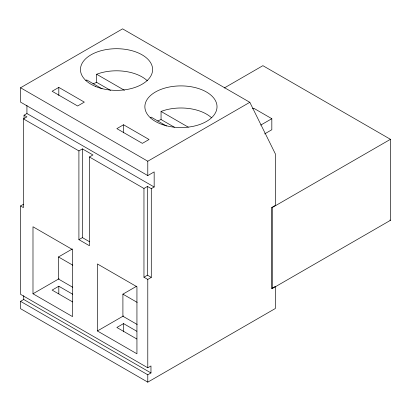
<?xml version="1.0" encoding="UTF-8"?>
<svg xmlns="http://www.w3.org/2000/svg" width="411" height="411" viewBox="0 0 411 411"><rect width="100%" height="100%" fill="white"/><g stroke="black" fill="none" stroke-linecap="round" stroke-linejoin="round"><path stroke-width="0.62" d="M271.825 288.44L275.334 286.416L275.334 308.507L147.785 382.148L20.55 308.692L20.55 301.33L147.785 374.786L150.971 372.941L150.971 365.949L147.785 367.788L20.55 294.333L20.55 205.962L23.422 207.617L23.422 118.877L78.907 150.914L78.907 239.649L89.428 245.727L89.428 156.987L143.958 188.469L147.462 186.445L151.289 188.654L154.161 186.995L154.161 171.901L147.785 175.584L20.55 102.123L20.55 87.764L122.591 28.852L249.826 102.308L275.334 153.858L275.334 205.408L271.825 207.432L271.825 288.44L272.144 288.625L390.45 220.322L390.45 139.314L262.896 65.673L224.267 87.98M58.814 87.394L52.12 91.263L77.628 105.992L84.327 102.123L58.814 87.394L58.814 95.46M24.059 118.389L24.059 115.198L26.926 113.539L154.161 186.995M23.422 118.877L26.926 116.852L24.059 115.198M123.547 124.769L116.852 128.633L142.36 143.362L149.059 139.499L123.547 124.769L123.547 132.83M78.907 150.914L82.411 148.885L92.937 154.962L89.428 156.987M20.55 205.962L23.555 204.226M20.55 87.764L147.785 161.22L249.826 102.308M252.544 108.843L253.649 108.201L271.825 118.697L271.825 129.742L264.617 133.904M260.733 125.098L271.825 118.697M78.907 239.649L82.411 237.625L89.613 241.781M72.778 287.294L58.496 279.048L58.496 256.957L72.362 248.953M32.988 293.778L72.526 316.609L72.526 249.595L32.988 226.764L32.988 293.778L59.05 278.73M20.55 301.33L23.74 299.485L150.971 372.941M72.68 294.235L58.814 286.231L52.12 290.099L72.639 301.941M143.958 188.469L143.958 277.209L147.462 275.185L151.289 277.394L151.289 188.654M143.958 277.209L147.785 279.418L151.289 277.394M271.825 207.432L272.144 207.617L390.45 139.314M137.187 324.485L122.91 316.239L122.91 294.148L136.776 286.143M97.402 330.968L136.94 353.794L136.94 286.78L97.402 263.954L97.402 330.968L123.464 315.92M136.858 331.287L123.547 323.606L116.852 327.469L136.817 338.998M389.895 220.003L390.45 220.322M110.528 90.374L96.642 82.354L96.642 74.252L124.41 90.286M174.382 127.24L161.055 119.544L161.055 111.443L188.269 127.158M102.113 88.827L86.69 79.924A36.076 20.827 0 0 0 85.873 80.654M166.527 126.018L151.104 117.114A36.076 20.827 0 0 0 150.287 117.844M58.496 256.957L72.778 265.203M122.91 294.148L137.187 302.388M272.144 207.617L272.144 288.625M147.785 161.22L147.785 175.584M147.785 279.418L147.785 367.788M147.785 374.786L147.785 382.148M147.462 186.445L147.462 275.185M123.547 323.606L123.547 331.811M82.411 148.885L82.411 237.625M58.814 286.231L58.814 293.803M26.926 105.36L26.926 113.539M23.74 295.668L23.74 299.485M96.642 74.252A36.076 20.827 0 0 1 147.359 80.808M92.973 83.957A36.076 20.827 0 0 1 96.642 82.354M161.055 111.443A36.076 20.827 0 0 1 211.382 117.633M157.732 120.978A36.076 20.827 0 0 1 161.055 119.544M95.362 86.402A36.076 20.827 0 0 0 152.419 71.689A36.076 20.827 0 0 0 101.815 50.522A36.076 20.827 0 0 0 95.362 86.402M162.91 124.764A36.076 20.827 0 0 0 217.023 106.726A36.076 20.827 0 0 0 162.91 88.689A36.076 20.827 0 0 0 162.91 124.764"/></g></svg>
